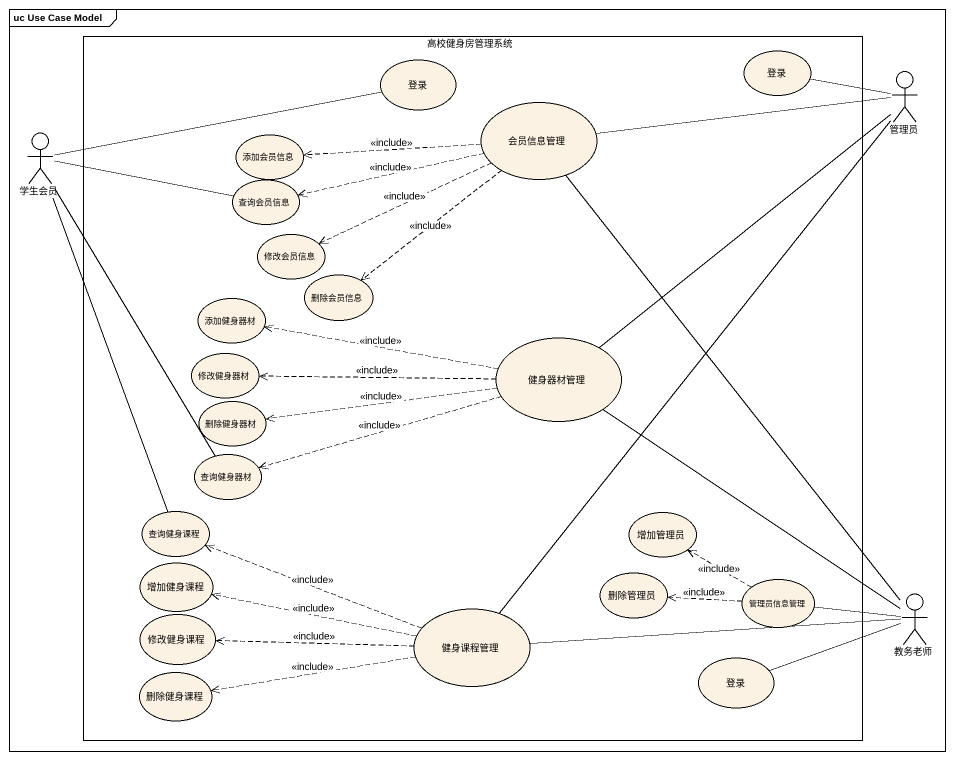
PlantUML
@startuml
mainframe uc Use Case Model
rectangle 高校健身房管理系统 {
  usecase 登录
  usecase "登录" as 登录_2
  usecase 添加会员信息
  usecase 会员信息管理
  usecase 查询会员信息
  usecase 修改会员信息
  usecase 添加健身器材
  usecase 删除会员信息
  usecase 健身器材管理
  usecase 修改健身器材
  usecase 删除健身器材
  usecase 查询健身器材
  usecase 查询健身课程
  usecase 增加管理员
  usecase 增加健身课程
  usecase 删除管理员
  usecase 管理员信息管理
  usecase 修改健身课程
  usecase 健身课程管理
  usecase "登录" as 登录_3
  usecase 删除健身课程
}
actor 管理员
actor 学生会员
actor 教务老师
管理员 -left- 登录_2
管理员 -left- 会员信息管理
管理员 -- 健身器材管理
管理员 -- 健身课程管理
学生会员 -right- 登录
学生会员 -right- 查询会员信息
学生会员 -- 查询健身器材
学生会员 -- 查询健身课程
会员信息管理 .left.> 添加会员信息 : <<include>>
会员信息管理 .left.> 查询会员信息 : <<include>>
会员信息管理 .left.> 修改会员信息 : <<include>>
会员信息管理 ..> 删除会员信息 : <<include>>
健身器材管理 .left.> 添加健身器材 : <<include>>
健身器材管理 .left.> 修改健身器材 : <<include>>
健身器材管理 .left.> 删除健身器材 : <<include>>
健身器材管理 .left.> 查询健身器材 : <<include>>
管理员信息管理 .left.> 增加管理员 : <<include>>
管理员信息管理 .left.> 删除管理员 : <<include>>
健身课程管理 .left.> 查询健身课程 : <<include>>
健身课程管理 .left.> 增加健身课程 : <<include>>
健身课程管理 .left.> 修改健身课程 : <<include>>
健身课程管理 .left.> 删除健身课程 : <<include>>
教务老师 -up- 会员信息管理
教务老师 -up- 健身器材管理
教务老师 -left- 管理员信息管理
教务老师 -left- 健身课程管理
教务老师 -left- 登录_3
@enduml
